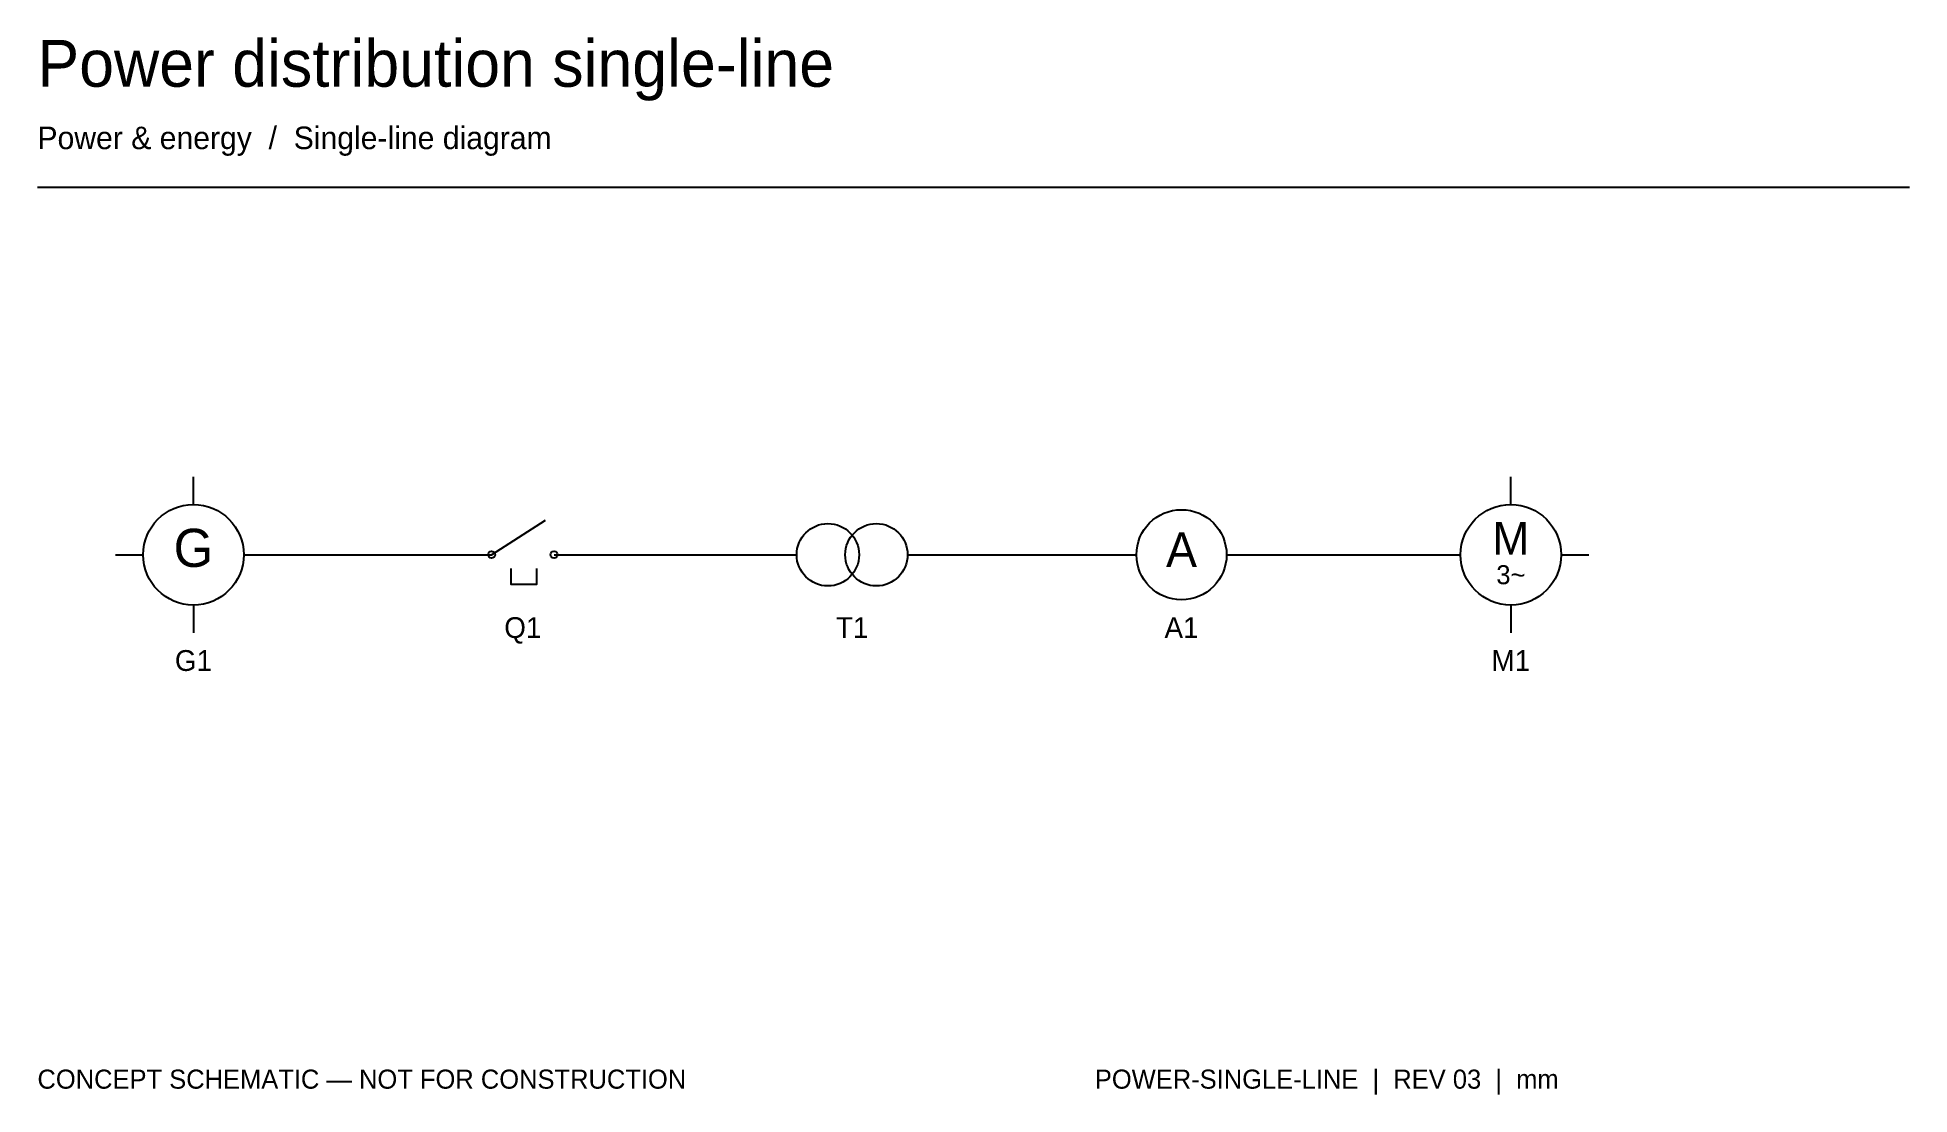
# Model space of a CAD drawing. Header units: millimetres. Extents: x 40 to 1120, y 39 to 648.
import ezdxf
from ezdxf.enums import TextEntityAlignment as Align

# ---------------------------------------------------------------- set-up
doc = ezdxf.new("R2010")
doc.units = ezdxf.units.MM
doc.layers.get('0').update_dxf_attribs({"linetype": 'CONTINUOUS', "true_color": 0x344755})
doc.layers.add('Annotations', color=7, linetype='CONTINUOUS', true_color=0x71808a)
doc.layers.add('Electrical', color=7, linetype='CONTINUOUS', true_color=0x6477ba)

# ---------------------------------------------------------------- blocks, each defined once
blk = doc.blocks.new('CC_GENERATOR')
at = {"color": 0, "linetype": 'CONTINUOUS'}
for p, q in [((0, 29), (0, 45)), ((-45, 0), (-29, 0)), ((29, 0), (45, 0)), ((0, -29), (0, -45))]:
    blk.add_line(p, q, dxfattribs=at)
blk.add_circle((0, 0), 29, dxfattribs=at)
blk.add_text('G', height=22, dxfattribs=at).set_placement((0, -7), align=Align.CENTER)
blk = doc.blocks.new('CC_CIRCUIT_BREAKER')
at = {"color": 0, "linetype": 'CONTINUOUS'}
for p, q in [((-18, 0), (13, 20)), ((-45, 0), (-18, 0)), ((18, 0), (45, 0))]:
    blk.add_line(p, q, dxfattribs=at)
blk.add_lwpolyline([(-7, -8), (-7, -17), (8, -17), (8, -8)], dxfattribs=at)
for centre in [(-18, 0), (18, 0)]:
    blk.add_circle(centre, 2, dxfattribs=at)
blk = doc.blocks.new('CC_TRANSFORMER')
at = {"color": 0, "linetype": 'CONTINUOUS'}
for p, q in [((-45, 0), (-32, 0)), ((32, 0), (45, 0))]:
    blk.add_line(p, q, dxfattribs=at)
for centre in [(-14, 0), (14, 0)]:
    blk.add_circle(centre, 18, dxfattribs=at)
blk = doc.blocks.new('CC_AMMETER')
at = {"color": 0, "linetype": 'CONTINUOUS'}
for p, q in [((-45, 0), (-26, 0)), ((26, 0), (45, 0))]:
    blk.add_line(p, q, dxfattribs=at)
blk.add_circle((0, 0), 26, dxfattribs=at)
blk.add_text('A', height=20, dxfattribs=at).set_placement((0, -7), align=Align.CENTER)
blk = doc.blocks.new('CC_THREE_PHASE_MOTOR')
at = {"color": 0, "linetype": 'CONTINUOUS'}
for p, q in [((0, 29), (0, 45)), ((-45, 0), (-29, 0)), ((29, 0), (45, 0)), ((0, -29), (0, -45))]:
    blk.add_line(p, q, dxfattribs=at)
blk.add_circle((0, 0), 29, dxfattribs=at)
for s, height, p in [('M', 19, (0, 0)), ('3~', 11, (0, -17))]:
    blk.add_text(s, height=height, dxfattribs=at).set_placement(p, align=Align.CENTER)

msp = doc.modelspace()

# ---------------------------------------------------------------- linework, layer by layer
at = {"layer": 'Annotations'}
msp.add_line((40, 562), (1120, 562), dxfattribs=at)
at = {"layer": 'Electrical', "color": 7, "true_color": 0x6979b4}
for points in [[(175, 350), (275, 350)], [(365, 350), (465, 350)], [(555, 350), (655, 350)], [(745, 350), (845, 350)]]:
    msp.add_lwpolyline(points, dxfattribs=at)

# ---------------------------------------------------------------- block references
at = {"layer": 'Electrical'}
ref = msp.add_blockref('CC_GENERATOR', (130, 350), dxfattribs=at)
ref.add_attrib('TAG', 'G1', dxfattribs={"height": 12}).set_placement((130, 283), align=Align.CENTER)
ref = msp.add_blockref('CC_THREE_PHASE_MOTOR', (890, 350), dxfattribs=at)
ref.add_attrib('TAG', 'M1', dxfattribs={"height": 12}).set_placement((890, 283), align=Align.CENTER)
ref = msp.add_blockref('CC_CIRCUIT_BREAKER', (320, 350), dxfattribs=at)
ref.add_attrib('TAG', 'Q1', dxfattribs={"height": 12}).set_placement((320, 302), align=Align.CENTER)
ref = msp.add_blockref('CC_TRANSFORMER', (510, 350), dxfattribs=at)
ref.add_attrib('TAG', 'T1', dxfattribs={"height": 12}).set_placement((510, 302), align=Align.CENTER)
ref = msp.add_blockref('CC_AMMETER', (700, 350), dxfattribs=at)
ref.add_attrib('TAG', 'A1', dxfattribs={"height": 12}).set_placement((700, 302), align=Align.CENTER)

# ---------------------------------------------------------------- texts
at = {"layer": 'Annotations'}
for s, height, p in [('Power distribution single-line', 27, (40, 620)), ('Power & energy  /  Single-line diagram', 13, (40, 584)), ('CONCEPT SCHEMATIC — NOT FOR CONSTRUCTION', 11, (40, 42)), ('POWER-SINGLE-LINE  |  REV 03  |  mm', 11, (650, 42))]:
    msp.add_text(s, height=height, dxfattribs=at).set_placement(p)

doc.saveas('drawing.dxf')
